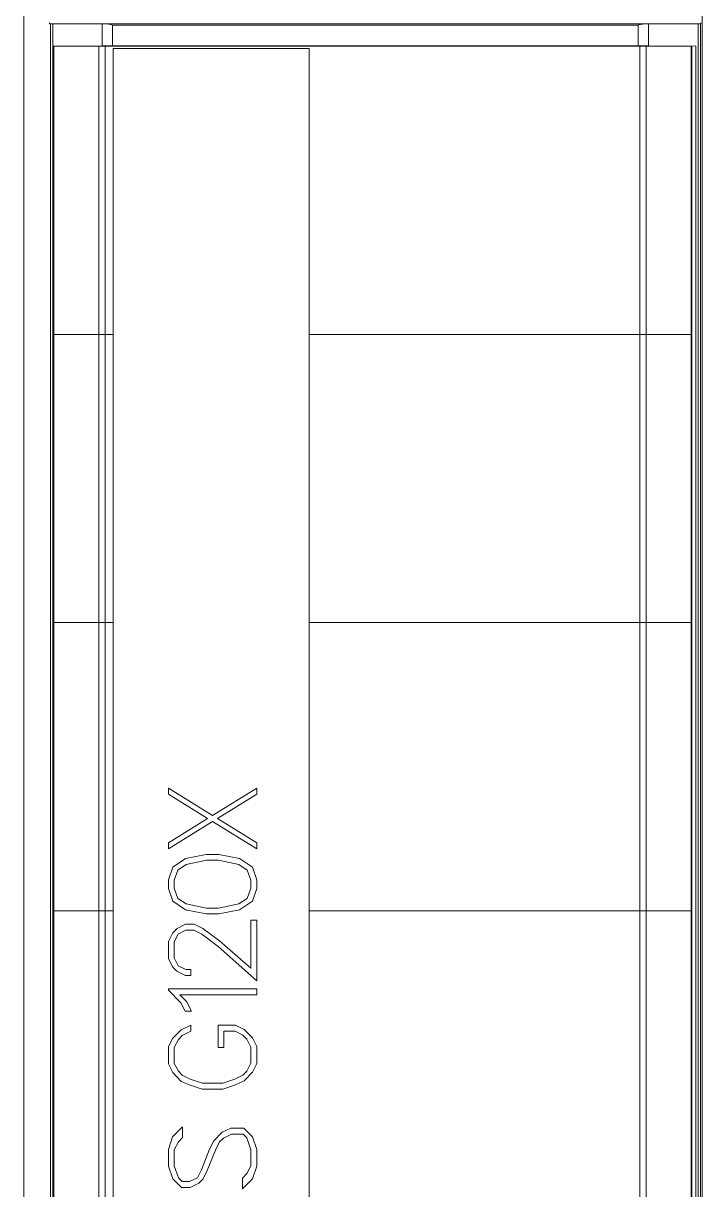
# Model space of a CAD drawing. Header units: millimetres. Extents: x 37984 to 70752, y 14140 to 37584.
# Drawn here: x 39156.9 to 39275, y 19439 to 19641.3 of the extents above; entities that cross this region are included whole.
import ezdxf

# ---------------------------------------------------------------- set-up
doc = ezdxf.new("R2010")
doc.units = ezdxf.units.MM
doc.set_wipeout_variables(frame=1)
doc.layers.add('000-PI-Oprema', color=30, linetype='Continuous', lineweight=5)
doc.layers.add('000-SI-Oprema', color=30, linetype='Continuous', lineweight=5)

# ---------------------------------------------------------------- blocks, each defined once
blk = doc.blocks.new('6SL3220-3YE3X-1XXX')
blk.add_wipeout([(0, 31.9), (0, 165.4), (35.74, 165.4), (34.64, 166.78), (33.18, 167.6), (31.4, 167.91), (-3.6, 167.91), (-3.6, 169.1), (-3.53, 170.1), (-3.38, 170.1), (-3.38, 171.1), (-3.5, 171.1), (-3.5, 606.71), (2.92, 606.71), (2.92, 618.6), (26.16, 618.6), (26.6, 623.52), (27.58, 624.49), (28.9, 624.9), (163.9, 624.9), (165.22, 624.49), (166.2, 623.52), (166.64, 618.6), (189.88, 618.6), (189.88, 606.71), (196.5, 606.7), (196.5, 474.4), (194.75, 474.4), (194.5, 434.4), (196.5, 434.4), (196.5, 171.1), (196.18, 171.1), (196.18, 170.1), (196.33, 170.1), (196.4, 169.1), (196.4, 167.91), (161.4, 167.91), (159.72, 167.62), (158.17, 166.74), (157.06, 165.4), (193, 165.4), (193, 35.9), (192.76, 34.29), (192.04, 32.94), (191.99, 32.98), (190.9, 31.83), (189.54, 31.15), (188, 30.9), (148.9, 30.9), (148.9, 29.9), (147.75, 29.69), (146.78, 29.02), (146.12, 28.05), (145.9, 26.9), (145.9, 12.9), (146.12, 11.74), (146.78, 10.78), (147.73, 10.14), (148.9, 9.9), (150.07, 9.66), (151.02, 9.02), (151.69, 8.04), (151.9, 6.9), (151.9, 5.1), (151.64, 3.84), (150.92, 2.84), (149.8, 2.2), (146.1, 1.1), (142.4, 0), (141.5, -0.1), (136.4, -0.1), (135.5, 0), (128.1, 2.2), (126.98, 2.83), (126.27, 3.9), (126, 5.1), (126, 6.9), (126.23, 8.05), (126.88, 9.02), (127.88, 9.67), (130.13, 10.13), (131.12, 10.78), (131.77, 11.73), (132, 12.9), (132, 26.9), (131.76, 28.05), (131.12, 29.02), (130.13, 29.68), (129, 29.9), (129, 30.9), (57.3, 30.9), (57.3, 29.9), (56.17, 29.68), (55.18, 29.02), (54.56, 28.04), (54.3, 26.9), (54.3, 12.9), (54.54, 11.72), (55.18, 10.78), (56.19, 10.11), (57.3, 9.9), (58.5, 9.65), (59.42, 9.02), (60.05, 8.05), (60.3, 6.9), (60.3, 5.1), (60.06, 3.82), (59.27, 2.78), (58.2, 2.2), (54.5, 1.1), (50.8, 0), (49.9, -0.1), (44.8, -0.1), (43.9, 0), (40.2, 1.1), (36.5, 2.2), (35.4, 2.83), (34.66, 3.82), (34.4, 5.06), (34.4, 6.9), (34.62, 8.03), (35.28, 9.02), (36.29, 9.68), (37.4, 9.9), (38.55, 10.11), (39.52, 10.78), (40.17, 11.76), (40.4, 12.9), (40.4, 26.9), (40.17, 28.06), (39.52, 29.02), (38.55, 29.69), (37.4, 29.9), (37.4, 30.9), (3, 30.9), (1.42, 31.15)]).dxf.layer = '000-PI-Oprema'
at = {"layer": '000-PI-Oprema', "ltscale": 0.25}
for p, q in [((-3.5, 171.1), (-3.5, 606.7)), ((114.19, 510.9), (114.19, 553.41)), ((114.2, 209.5), (114.2, 539.87)), ((0.93, 514.9), (113.95, 514.9)), ((1.1, 177.57), (1.1, 514.9)), ((1.5, 177.64), (1.5, 514.9)), ((10.1, 511.09), (10.1, 514.9)), ((10.94, 514.9), (10.82, 514.9)), ((11.05, 514.88), (10.94, 514.9)), ((11.17, 514.87), (11.05, 514.88)), ((11.29, 514.84), (11.17, 514.87)), ((11.42, 514.82), (11.29, 514.84)), ((11.54, 514.79), (11.42, 514.82)), ((11.66, 514.76), (11.54, 514.79)), ((11.78, 514.73), (11.66, 514.76)), ((11.9, 514.7), (11.78, 514.73)), ((11.9, 514.7), (103.1, 514.7)), ((11.9, 511.1), (11.9, 514.7)), ((103.1, 514.7), (103.22, 514.73)), ((103.1, 511.1), (103.1, 514.7)), ((103.22, 514.73), (103.34, 514.76)), ((103.34, 514.76), (103.46, 514.79)), ((103.46, 514.79), (103.58, 514.82)), ((103.58, 514.82), (103.71, 514.84)), ((103.71, 514.84), (103.83, 514.87)), ((103.83, 514.87), (103.95, 514.88)), ((103.95, 514.88), (104.06, 514.9)), ((104.06, 514.9), (104.18, 514.9)), ((104.9, 511.09), (104.9, 514.9)), ((113.5, 209.5), (113.5, 514.9)), ((113.9, 209.5), (113.9, 514.9)), ((1.62, 511), (112.38, 511)), ((1.62, 211), (1.62, 511)), ((1.7, 211), (1.7, 511)), ((10.1, 511.09), (1.91, 511)), ((9.5, 211), (9.5, 511)), ((10.61, 211), (10.61, 511)), ((11.9, 511.1), (103.1, 511.1)), ((12, 510.6), (46, 510.6)), ((12, 211.6), (12, 510.6)), ((46, 211.6), (46, 510.6)), ((103.39, 211), (103.39, 511)), ((104.5, 211), (104.5, 511)), ((113.09, 511), (104.9, 511.09)), ((112.3, 211), (112.3, 511)), ((112.38, 211), (112.38, 511)), ((113.09, 211), (113.09, 511)), ((114.19, 510.9), (114.2, 510.9)), ((1.62, 461), (12, 461)), ((46, 461), (103.39, 461)), ((46, 461), (103.39, 461)), ((103.39, 461), (104.5, 461)), ((103.39, 461), (104.5, 461)), ((104.5, 461), (112.3, 461)), ((104.5, 461), (112.3, 461)), ((112.3, 461), (112.38, 461)), ((112.3, 461), (112.38, 461)), ((1.62, 411), (12, 411)), ((46, 411), (103.39, 411)), ((46, 411), (103.39, 411)), ((103.39, 411), (104.5, 411)), ((103.39, 411), (104.5, 411)), ((104.5, 411), (112.3, 411)), ((104.5, 411), (112.3, 411)), ((112.3, 411), (112.38, 411)), ((112.3, 411), (112.38, 411)), ((29.22, 377.55), (21.58, 382.3)), ((21.58, 381.21), (21.58, 382.3)), ((28.36, 377), (21.58, 381.21)), ((29.22, 377.55), (36.89, 382.3)), ((30.11, 377), (36.89, 381.21)), ((36.89, 381.21), (36.89, 382.3)), ((21.58, 372.8), (28.36, 377)), ((21.58, 371.72), (29.24, 376.46)), ((36.89, 371.72), (29.24, 376.46)), ((36.89, 372.8), (30.11, 377)), ((21.58, 371.72), (21.58, 372.8)), ((36.89, 371.72), (36.89, 372.8)), ((24.54, 370.06), (28.14, 370.77)), ((28.14, 370.77), (30.33, 370.77)), ((33.93, 370.06), (30.33, 370.77)), ((21.58, 366.34), (22.32, 368.57)), ((22.32, 368.57), (24.54, 370.06)), ((23.2, 368.07), (24.64, 369.03)), ((24.64, 369.03), (28.18, 369.75)), ((28.18, 369.75), (30.27, 369.75)), ((33.81, 369.03), (30.27, 369.75)), ((35.25, 368.07), (33.81, 369.03)), ((36.15, 368.57), (33.93, 370.06)), ((36.89, 366.34), (36.15, 368.57)), ((21.58, 364.87), (21.58, 366.34)), ((22.6, 366.31), (23.2, 368.07)), ((35.85, 366.31), (35.25, 368.07)), ((36.89, 364.87), (36.89, 366.34)), ((22.32, 362.64), (21.58, 364.87)), ((22.6, 364.91), (22.6, 366.31)), ((23.2, 363.14), (22.6, 364.91)), ((35.25, 363.14), (35.85, 364.91)), ((35.85, 364.91), (35.85, 366.31)), ((36.15, 362.64), (36.89, 364.87)), ((24.54, 361.16), (22.32, 362.64)), ((24.64, 362.18), (23.2, 363.14)), ((33.81, 362.18), (35.25, 363.14)), ((33.93, 361.16), (36.15, 362.64)), ((1.62, 361), (12, 361)), ((28.14, 360.44), (24.54, 361.16)), ((28.18, 361.46), (24.64, 362.18)), ((28.14, 360.44), (30.33, 360.44)), ((28.18, 361.46), (30.27, 361.46)), ((30.27, 361.46), (33.81, 362.18)), ((30.33, 360.44), (33.93, 361.16)), ((46, 361), (103.39, 361)), ((46, 361), (103.39, 361)), ((103.39, 361), (104.5, 361)), ((103.39, 361), (104.5, 361)), ((104.5, 361), (112.3, 361)), ((104.5, 361), (112.3, 361)), ((112.3, 361), (112.38, 361)), ((112.3, 361), (112.38, 361)), ((23.07, 357.92), (24.56, 358.66)), ((24.56, 358.66), (26.07, 358.66)), ((27.54, 357.92), (26.07, 358.66)), ((35.87, 359.37), (36.89, 359.37)), ((35.87, 351.01), (35.87, 359.37)), ((36.89, 348.84), (36.89, 359.37)), ((21.58, 355.68), (22.32, 357.16)), ((22.32, 357.16), (23.07, 357.92)), ((22.6, 355.59), (23.28, 356.94)), ((23.28, 356.94), (24.62, 357.61)), ((24.62, 357.61), (25.97, 357.61)), ((27.36, 356.92), (25.97, 357.61)), ((30.19, 354.8), (27.36, 356.92)), ((30.42, 355.76), (27.54, 357.92)), ((21.58, 352.74), (21.58, 355.68)), ((22.6, 352.82), (22.6, 355.59)), ((36.89, 348.84), (30.19, 354.8)), ((35.87, 351.01), (30.42, 355.76)), ((22.31, 351.24), (21.58, 352.74)), ((23.28, 351.47), (22.6, 352.82)), ((23.05, 350.49), (22.31, 351.24)), ((24.54, 349.76), (23.05, 350.49)), ((24.62, 350.8), (23.28, 351.47)), ((24.62, 350.8), (25.46, 350.8)), ((25.46, 349.76), (25.46, 350.8)), ((24.54, 349.76), (25.46, 349.76)), ((21.58, 347.44), (36.89, 347.44)), ((21.58, 347.22), (21.58, 347.44)), ((23.74, 345.05), (21.58, 347.22)), ((24.74, 345.25), (23.56, 346.42)), ((23.56, 346.42), (36.89, 346.42)), ((36.89, 346.42), (36.89, 347.44)), ((24.5, 343.56), (23.74, 345.05)), ((25.57, 343.56), (24.74, 345.25)), ((24.5, 343.56), (25.57, 343.56)), ((22.31, 338.86), (23.77, 340.33)), ((23.77, 340.33), (25.46, 341.17)), ((23.98, 339.33), (25.46, 340.09)), ((25.46, 340.09), (25.46, 341.17)), ((30.18, 341.14), (33.22, 341.14)), ((30.18, 337.26), (30.18, 341.14)), ((31.2, 340.12), (33.13, 340.12)), ((31.2, 337.26), (31.2, 340.12)), ((34.49, 339.41), (33.13, 340.12)), ((34.7, 340.4), (33.22, 341.14)), ((36.16, 338.92), (34.7, 340.4)), ((21.58, 337.37), (22.31, 338.86)), ((22.6, 337.29), (23.3, 338.65)), ((23.3, 338.65), (23.98, 339.33)), ((35.17, 338.73), (34.49, 339.41)), ((35.87, 337.35), (35.17, 338.73)), ((36.89, 337.42), (36.16, 338.92)), ((21.58, 334.43), (21.58, 337.37)), ((22.6, 334.52), (22.6, 337.29)), ((30.18, 337.26), (31.2, 337.26)), ((35.87, 334.55), (35.87, 337.35)), ((36.89, 334.47), (36.89, 337.42)), ((22.32, 332.94), (21.58, 334.43)), ((23.3, 333.14), (22.6, 334.52)), ((35.17, 333.16), (35.87, 334.55)), ((36.15, 332.97), (36.89, 334.47)), ((23.78, 331.35), (22.32, 332.94)), ((23.98, 332.48), (23.3, 333.14)), ((25.36, 331.76), (23.98, 332.48)), ((33.1, 331.76), (34.49, 332.49)), ((34.49, 332.49), (35.17, 333.16)), ((34.69, 331.49), (36.15, 332.97)), ((25.25, 330.77), (23.78, 331.35)), ((27.43, 330.04), (25.25, 330.77)), ((27.47, 331.06), (25.36, 331.76)), ((27.43, 330.04), (31.04, 330.04)), ((27.47, 331.06), (31, 331.06)), ((31, 331.06), (33.1, 331.76)), ((31.04, 330.04), (33.21, 330.78)), ((33.21, 330.78), (34.69, 331.49)), ((22.31, 321.78), (24.04, 323.5)), ((24.04, 321.63), (24.04, 323.5)), ((29.43, 321.09), (30.91, 322.56)), ((30.91, 322.56), (32.39, 323.27)), ((31.12, 321.55), (32.5, 322.25)), ((32.39, 323.27), (34.65, 323.27)), ((32.5, 322.25), (34.53, 322.25)), ((35.17, 321.61), (34.53, 322.25)), ((36.15, 321.78), (34.65, 323.27)), ((21.58, 319.58), (22.31, 321.78)), ((22.6, 319.51), (23.3, 320.89)), ((23.3, 320.89), (24.04, 321.63)), ((28.73, 319.62), (29.43, 321.09)), ((29.74, 319.47), (30.46, 320.89)), ((30.46, 320.89), (31.12, 321.55)), ((35.87, 319.53), (35.17, 321.61)), ((36.89, 319.58), (36.15, 321.78)), ((21.58, 316.68), (21.58, 319.58)), ((22.6, 316.72), (22.6, 319.51)), ((27.29, 316.04), (28.73, 319.62)), ((28.32, 315.92), (29.74, 319.47)), ((35.87, 316.74), (35.87, 319.53)), ((36.89, 316.68), (36.89, 319.58)), ((22.32, 314.48), (21.58, 316.68)), ((23.3, 314.64), (22.6, 316.72)), ((26.61, 314.68), (27.29, 316.04)), ((27.6, 314.46), (28.32, 315.92)), ((35.17, 315.38), (35.87, 316.74)), ((36.16, 314.48), (36.89, 316.68)), ((23.82, 312.96), (22.32, 314.48)), ((23.94, 314), (23.3, 314.64)), ((23.94, 314), (25.26, 314)), ((25.26, 314), (26.61, 314.68)), ((26.84, 313.7), (27.6, 314.46)), ((34.43, 314.62), (35.17, 315.38)), ((34.43, 312.75), (34.43, 314.62)), ((34.43, 312.75), (36.16, 314.48)), ((23.82, 312.96), (25.36, 312.96)), ((25.36, 312.96), (26.84, 313.7))]:
    blk.add_line(p, q, dxfattribs=at)
for points in [[(0.92, 515.1), (0.92, 515.06), (0.92, 515.02), (0.93, 514.99), (0.93, 514.96), (0.93, 514.93), (0.93, 514.92), (0.93, 514.9), (0.93, 514.9)], [(113.95, 514.9), (113.95, 514.9), (113.95, 514.92), (113.95, 514.93), (113.95, 514.96), (113.95, 514.99), (113.95, 515.02), (113.95, 515.06), (113.95, 515.1)], [(11.9, 511.1), (11.26, 511.1), (10.65, 511.1), (10.1, 511.09)], [(104.9, 511.09), (104.35, 511.1), (103.74, 511.1), (103.1, 511.1)]]:
    blk.add_lwpolyline(points, dxfattribs=at)
blk = doc.blocks.new('SINAMICS_FSD_1mm')
at = {"layer": '000-SI-Oprema'}
blk.add_blockref('6SL3220-3YE3X-1XXX', (69205.2, 54000.1), dxfattribs=at)

msp = doc.modelspace()

# ---------------------------------------------------------------- block references
at = {"layer": '000-SI-Oprema'}
msp.add_blockref('SINAMICS_FSD_1mm', (-30044.678, -34873.746), dxfattribs=at)

doc.saveas('drawing.dxf')
